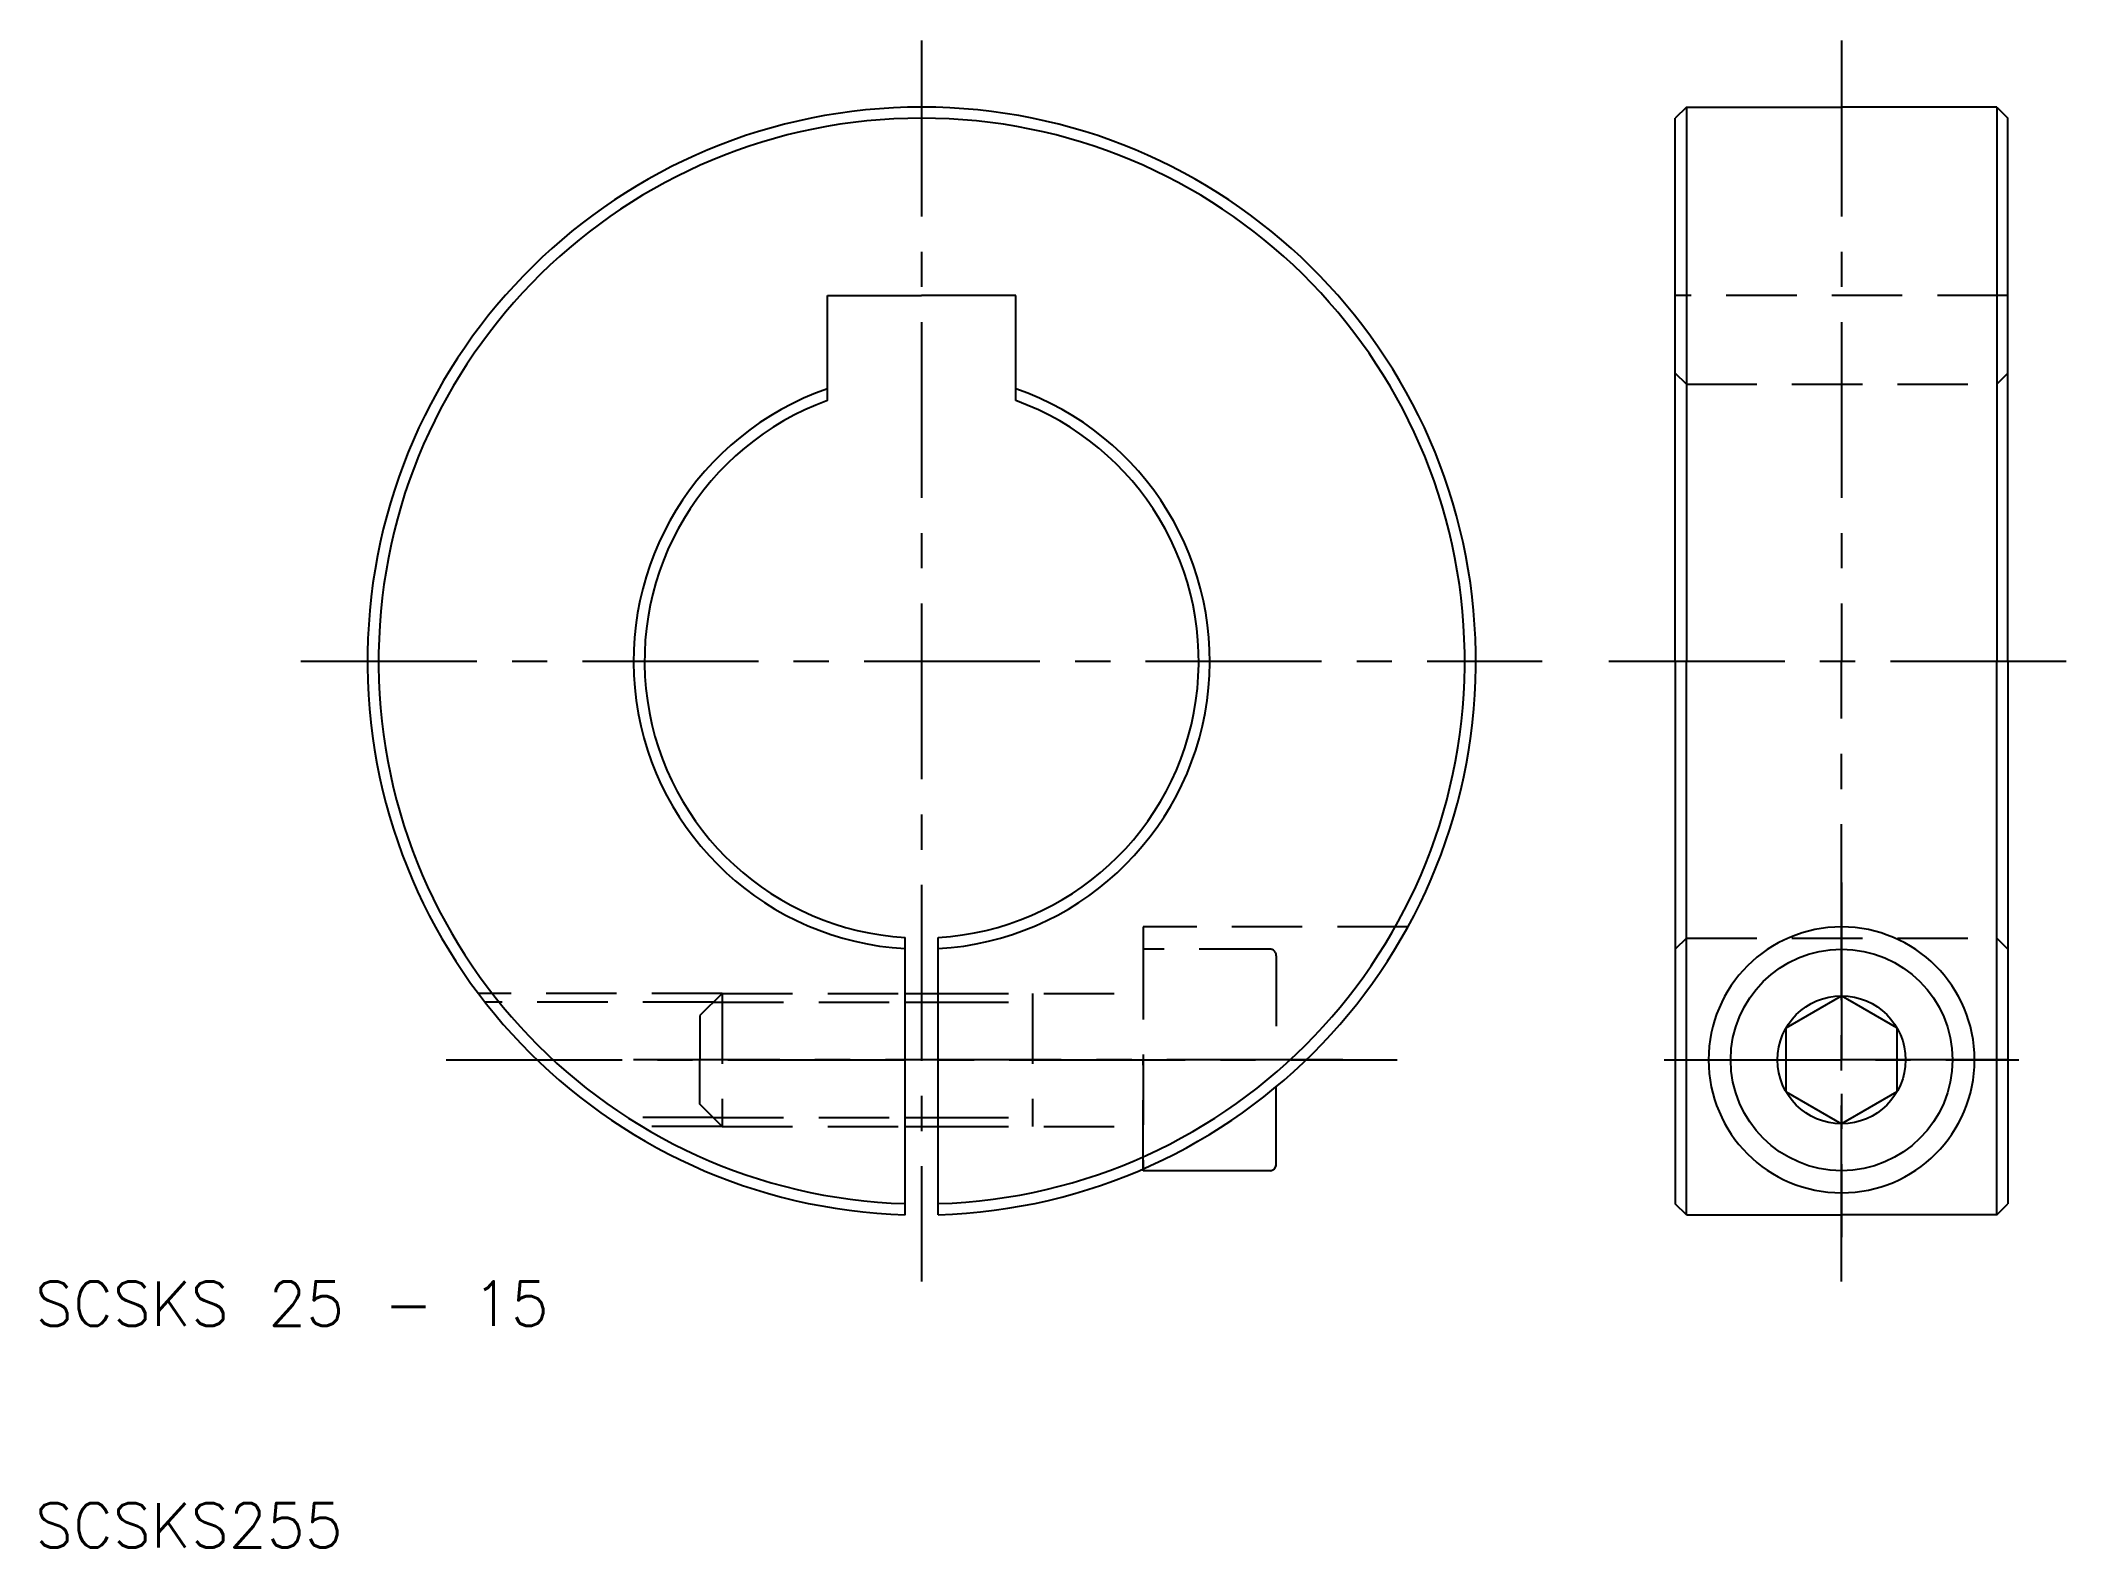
# Model space of a CAD drawing. Extents: x 10.3 to 102, y 10 to 78.
import ezdxf

# ---------------------------------------------------------------- set-up
doc = ezdxf.new("R2010")
doc.units = 0
doc.header["$LTSCALE"] = 0.25
doc.linetypes.add('CENTER', pattern=[50.8, 31.75, -6.35, 6.35, -6.35])
doc.linetypes.add('DASHED', pattern=[19.05, 12.7, -6.35])
doc.layers.get('0').update_dxf_attribs({"linetype": 'CONTINUOUS'})
doc.layers.add('CENTER', color=1, linetype='CENTER')
doc.styles.get("Standard").update_dxf_attribs({"font": 'txt.shx', "bigfont": 'extfont.shx'})

msp = doc.modelspace()

# ---------------------------------------------------------------- linework, layer by layer
for p, q in [((84.5, 75), (84, 74.5)), ((84, 50), (84, 74.5)), ((84.5, 75), (84.5, 50)), ((84.5, 75), (91.5, 75)), ((98.5, 75), (91.5, 75)), ((98.5, 75), (98.5, 50)), ((98.5, 75), (99, 74.5)), ((99, 50), (99, 74.5)), ((45.75, 66.5), (50, 66.5)), ((45.75, 61.755), (45.75, 66.5)), ((54.25, 66.5), (50, 66.5)), ((54.25, 61.755), (54.25, 66.5)), ((84, 50), (84, 25.5)), ((84.5, 25), (84.5, 50)), ((98.5, 25), (98.5, 50)), ((99, 50), (99, 25.5)), ((49.25, 25.011), (49.25, 37.523)), ((50.75, 25.011), (50.75, 37.523)), ((49.25, 35), (50.75, 35)), ((89, 33.443), (91.5, 34.887)), ((94, 33.443), (91.5, 34.887)), ((89, 30.557), (89, 33.443)), ((94, 33.443), (94, 30.557)), ((66, 27.3), (66, 30.791)), ((89, 30.557), (91.5, 29.113)), ((94, 30.557), (91.5, 29.113)), ((49.25, 29), (50.75, 29)), ((60, 27), (60, 27.087)), ((65.7, 27), (60, 27)), ((84.5, 25), (84, 25.5)), ((84.5, 25), (91.5, 25)), ((98.5, 25), (91.5, 25)), ((98.5, 25), (99, 25.5))]:
    msp.add_line(p, q)
at = {"color": 3, "linetype": 'DASHED'}
for p, q in [((99, 66.5), (84, 66.5)), ((84.5, 62.5), (84, 63)), ((84.5, 62.5), (98.5, 62.5)), ((98.5, 62.5), (99, 63)), ((71.932, 38), (60, 38)), ((60, 38), (60, 37)), ((60, 37), (60, 27.087)), ((65.7, 37), (60, 37)), ((66, 36.7), (66, 32)), ((84.5, 37.5), (84, 37)), ((84.5, 37.5), (98.5, 37.5)), ((98.5, 37.5), (99, 37)), ((41, 35), (30, 35)), ((41, 35), (40, 34)), ((41, 35), (49.25, 35)), ((41, 35), (41, 29)), ((50.75, 35), (60, 35)), ((55, 35), (55, 29)), ((40.6, 34.6), (30.306, 34.6)), ((40, 34), (40, 32)), ((40.6, 34.6), (49.25, 34.6)), ((50.75, 34.6), (55, 34.6)), ((40, 30), (40, 32)), ((60, 27), (60, 32)), ((66, 27.3), (66, 32)), ((40.6, 29.4), (35.835, 29.4)), ((41, 29), (40, 30)), ((40.6, 29.4), (49.25, 29.4)), ((50.75, 29.4), (55, 29.4)), ((41, 29), (36.435, 29)), ((41, 29), (49.25, 29)), ((50.75, 29), (60, 29)), ((65.7, 27), (60, 27))]:
    msp.add_line(p, q, dxfattribs=at)
at = {"color": 3}
for p, q in [((49.25, 34.6), (50.75, 34.6)), ((49.25, 29.4), (50.75, 29.4))]:
    msp.add_line(p, q, dxfattribs=at)
for radius in [5, 2.887]:
    msp.add_circle((91.5, 32), radius)
for centre, radius, start, end in [((50, 50), 25, 271.71913, 268.28087), ((50, 50), 24.5, 271.75423, 268.24577), ((50, 50), 13, 109.08212, 266.69264), ((50, 50), 12.5, 109.87687, 266.56019), ((50, 50), 13, 273.30736, 70.91788), ((50, 50), 12.5, 273.43981, 70.12313), ((91.5, 32), 6, 0, 180), ((91.5, 32), 6, 180, 0), ((65.7, 27.3), 0.3, 270, 0)]:
    msp.add_arc(centre, radius, start, end)
at = {"color": 3, "linetype": 'DASHED'}
for centre, start, end in [((65.7, 36.7), 0, 90), ((65.7, 27.3), 270, 0)]:
    msp.add_arc(centre, 0.3, start, end, dxfattribs=at)
at = {"layer": 'CENTER', "color": 1, "linetype": 'CENTER'}
for p, q in [((50, 78), (50, 22)), ((91.5, 78), (91.5, 50)), ((22, 50), (78, 50)), ((81, 50), (102, 50)), ((91.5, 22), (91.5, 50)), ((91.5, 40), (91.5, 24)), ((28.552, 32), (71.448, 32)), ((69, 32), (37, 32)), ((69, 32), (57, 32)), ((83.5, 32), (99.5, 32)), ((84, 32), (91.5, 32)), ((99, 32), (91.5, 32))]:
    msp.add_line(p, q, dxfattribs=at)

# ---------------------------------------------------------------- texts
for s, p in [('SCSKS 25 - 15', (10, 20)), ('SCSKS255', (10, 10))]:
    msp.add_text(s, height=2).set_placement(p)

doc.saveas('drawing.dxf')
